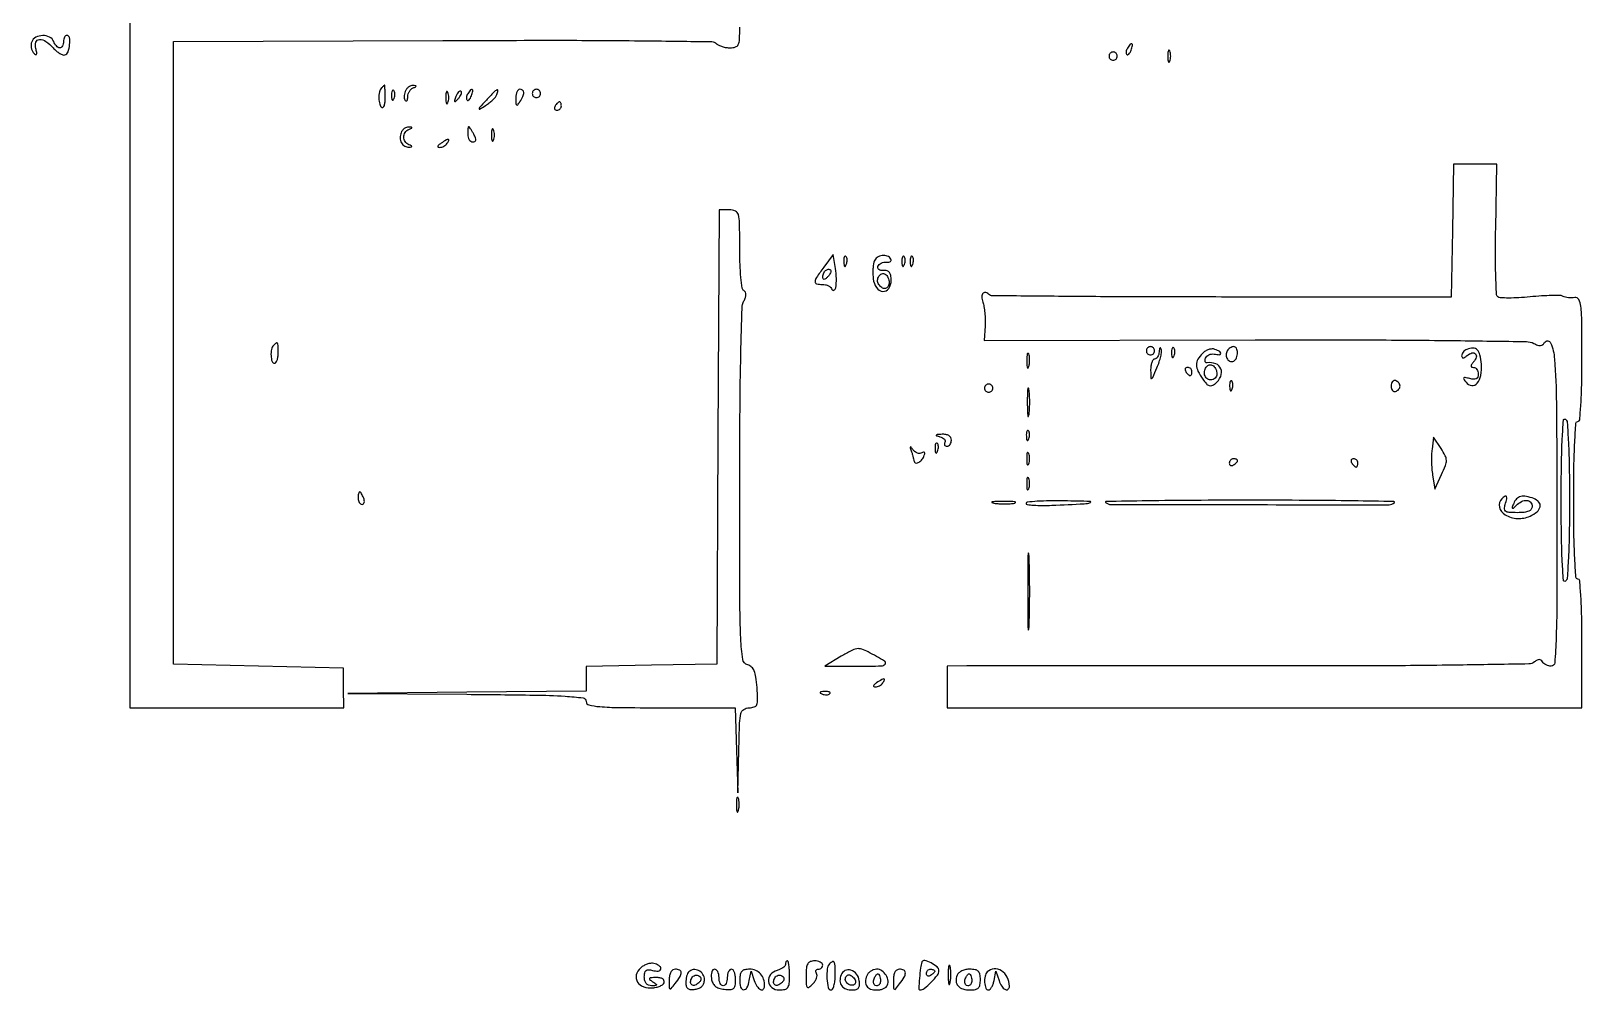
# Model space of a CAD drawing. Extents: x 11 to 385, y 23 to 483.
# Drawn here: x 11.2 to 385, y 23 to 254 of the extents above; entities that cross this region are included whole.
import ezdxf

# ---------------------------------------------------------------- set-up
doc = ezdxf.new("R2010")
doc.units = 0
doc.header["$MEASUREMENT"] = 0

msp = doc.modelspace()

# ---------------------------------------------------------------- linework, layer by layer
msp.add_lwpolyline([(35, 306), (35, 198.5), (35, 91), (60.772974, 91), (86.545949, 91), (86.522974, 95.75), (86.5, 100.5), (66, 101), (45.5, 101.5), (45.5, 176.5), (45.5, 251.5), (110.44264, 251.75736, -0.001041), (138.896216, 251.81086, -0.002792), (159.153205, 251.69363, -0.000609), (175.24743, 251.49101, -0.195327), (176.39264, 251.00736, 0.085808), (176.941282, 250.620462, 0.036854), (177.779713, 250.295912, 0.035075), (178.745527, 250.074318, 0.038873), (179.7, 250, 0.078382), (180.9666, 250.199786, 0.209687), (181.635, 250.793478, 0.097373), (181.936587, 252.042061, 0.010718), (182, 255, 0.010718)], format="xyb")
for points in [[(11.335833, 251.432783, 0.07496), (11.186181, 250.753251, 0.061337), (11.227415, 250.009616, 0.062824), (11.444203, 249.317136, 0.089367), (11.811268, 248.788732, 0.048294), (12.284286, 248.399219, 0.456411), (12.507932, 248.459667, 0.163596), (12.558255, 248.856441, 0.014405), (12.327419, 249.85595, -0.140831), (12.363336, 251.34943, -0.319885), (13.217614, 251.995803, -0.161467), (14.758807, 251.533142, -0.055914), (16.522019, 249.975669, 0.032747), (17.296371, 249.225164, 0.041179), (18.107947, 248.643346, 0.046212), (18.842022, 248.291182, 0.170807), (19.348333, 248.282778, 0.234541), (20.098242, 249.028358, 0.056354), (20.483456, 250.792789, 0.062491), (20.445751, 252.471343, 0.371706), (19.832881, 253, 0.174902), (19.51506, 252.885317, 0.093099), (19.244659, 252.559375, 0.073334), (19.061655, 252.073862, 0.053565), (19, 251.5, -0.057609), (18.933678, 250.926285, -0.076852), (18.737678, 250.440625, -0.095748), (18.447641, 250.115158, -0.164455), (18.106989, 250, -0.13875), (17.723081, 250.108626, -0.061199), (17.307216, 250.440625, -0.053891), (16.924763, 250.926204, -0.048303), (16.638374, 251.5, 0.187873), (15.661133, 252.574943, 0.119116), (13.989885, 252.956464, 0.117925), (12.316041, 252.533619, 0.182533)], [(275.458881, 249.933469, 0.049364), (275.242038, 249.490157, 0.059701), (275.133355, 249.040231, 0.070517), (275.142323, 248.651151, 0.156651), (275.276326, 248.390341, 0.281567), (275.50546, 248.335123, 0.118528), (275.786868, 248.507038, 0.069269), (276.083816, 248.899181, 0.035865), (276.345077, 249.456872, 0.029555), (276.696703, 250.564815, 0.344086), (276.525317, 250.954259, 0.36195), (276.120758, 250.871774, 0.030391)], [(271, 248, 0.099038), (271.076342, 247.618362, 0.097945), (271.29375, 247.29375, 0.097945), (271.618362, 247.076342, 0.099038), (272, 247, 0.099038), (272.381638, 247.076342, 0.097945), (272.70625, 247.29375, 0.097945), (272.923658, 247.618362, 0.099038), (273, 248, 0.099038), (272.923658, 248.381638, 0.097945), (272.70625, 248.70625, 0.097945), (272.381638, 248.923658, 0.099038), (272, 249, 0.099038), (271.618362, 248.923658, 0.097945), (271.29375, 248.70625, 0.097945), (271.076342, 248.381638, 0.099038)], [(285.157895, 248, 0.017491), (285.189089, 247.10856, 0.078554), (285.306058, 246.601562, 0.447206), (285.474999, 246.540618, 0.174857), (285.662281, 246.75, 0.057986), (285.818615, 247.320008, 0.037979), (285.87034, 248, 0.037979), (285.818615, 248.679992, 0.057986), (285.662281, 249.25, 0.174857), (285.474999, 249.459382, 0.447206), (285.306058, 249.398438, 0.078554), (285.189089, 248.89144, 0.017491)], [(95.666667, 240.333333, 0.147571), (95.153914, 239.377483, 0.056509), (95.022271, 237.858431, 0.056832), (95.228996, 236.391425, 0.193275), (95.791135, 235.629086, 0.375963), (96.088635, 235.678824, 0.097052), (96.33843, 236.144434, 0.052655), (96.502306, 236.979845, 0.025451), (96.543314, 238.070069, 0.002734), (96.522231, 239.19354, 0.004556), (96.490683, 240.139333, 0.000835), (96.454171, 240.966257, 0.400863), (96.418846, 241, 0.178697), (96.364575, 240.979964, 0.00447), (96.162619, 240.804167, 0.009063), (95.928344, 240.588818, 0.005986)], [(98.078947, 238.416667, 0.018894), (98.137993, 237.670344, 0.168741), (98.279315, 237.37858, 0.470617), (98.461564, 237.395823, 0.054073), (98.683114, 237.8125, 0.051402), (98.839148, 238.359369, 0.05415), (98.876576, 238.916927, 0.060344), (98.797407, 239.402231, 0.126455), (98.604167, 239.729167, 0.296942), (98.385309, 239.77538, 0.208169), (98.200665, 239.592839, 0.077125), (98.089945, 239.112848, 0.028489)], [(101.345077, 239.456872, 0.045168), (101.164704, 238.820352, 0.050128), (101.110032, 238.183873, 0.056457), (101.179658, 237.639794, 0.137182), (101.376461, 237.290205, 0.208648), (101.610988, 237.198159, 0.243994), (101.816836, 237.314935, 0.106677), (101.957153, 237.683705, 0.037777), (102, 238.25, -0.072204), (102.09334, 238.892993, -0.062877), (102.367188, 239.516393, -0.06555), (102.772005, 240.026936, -0.096788), (103.25, 240.337719, 0.01027), (103.89123, 240.611907, 0.30932), (103.97782, 240.754345, 0.36718), (103.873211, 240.864951, 0.011982), (103.218615, 240.921053, 0.11028), (102.684501, 240.835877, 0.071509), (102.139692, 240.523515, 0.066477), (101.667271, 240.040853, 0.068987)], [(111.157895, 238, 0.017491), (111.189089, 237.10856, 0.078554), (111.306058, 236.601562, 0.447206), (111.474999, 236.540618, 0.174857), (111.662281, 236.75, 0.057986), (111.818615, 237.320008, 0.037979), (111.87034, 238, 0.037979), (111.818615, 238.679992, 0.057986), (111.662281, 239.25, 0.174857), (111.474999, 239.459382, 0.447206), (111.306058, 239.398438, 0.078554), (111.189089, 238.89144, 0.017491)], [(113.564293, 238.293128, 0.008399), (113.21821, 237.336218, 0.286372), (113.270328, 237.111181, 0.400052), (113.463552, 237.106486, 0.011214), (114.124088, 237.733333, 0.043285), (114.558688, 238.246577, 0.063152), (114.837219, 238.768815, 0.082976), (114.927901, 239.220211, 0.20742), (114.806872, 239.526461, 0.278911), (114.538684, 239.59249, 0.120343), (114.210949, 239.395085, 0.070189), (113.866277, 238.940734, 0.036269)], [(116.458881, 238.933469, 0.049364), (116.242038, 238.490157, 0.059701), (116.133355, 238.040231, 0.070517), (116.142323, 237.651151, 0.156651), (116.276326, 237.390341, 0.281567), (116.50546, 237.335123, 0.118528), (116.786868, 237.507038, 0.069269), (117.083816, 237.899181, 0.035865), (117.345077, 238.456872, 0.029555), (117.696703, 239.564815, 0.344086), (117.525317, 239.954259, 0.36195), (117.120758, 239.871774, 0.030391)], [(120.924314, 237.368555, 0.001399), (119.30223, 235.597965, 0.148001), (119.162663, 235.305302, 0.632083), (119.27904, 235.22661, 0.003673), (120.73069, 236.097043, 0.028353), (121.62037, 236.711172, 0.027067), (122.449443, 237.431002, 0.028116), (123.110054, 238.146588, 0.080887), (123.449305, 238.728488, 0.051557), (123.70644, 239.68208, 0.621806), (123.470414, 239.850068, 0.077909), (122.732037, 239.289281, 0.005324)], [(128.015313, 237.75, 0.011293), (128.050422, 236.555791, 0.220444), (128.218347, 236.237851, 0.409657), (128.479509, 236.271114, 0.023197), (129, 237, 0.031558), (129.729028, 238.301377, 0.112355), (129.939692, 239.227035, 0.234725), (129.667076, 239.775753, 0.163584), (129, 240, 0.210568), (128.618823, 239.832025, 0.082215), (128.298248, 239.339063, 0.062416), (128.082804, 238.611405, 0.042523)], [(132, 239, 0.099038), (132.076342, 238.618362, 0.097945), (132.29375, 238.29375, 0.097945), (132.618362, 238.076342, 0.099038), (133, 238, 0.099038), (133.381638, 238.076342, 0.097945), (133.70625, 238.29375, 0.097945), (133.923658, 238.618362, 0.099038), (134, 239, 0.099038), (133.923658, 239.381638, 0.097945), (133.70625, 239.70625, 0.097945), (133.381638, 239.923658, 0.099038), (133, 240, 0.099038), (132.618362, 239.923658, 0.097945), (132.29375, 239.70625, 0.097945), (132.076342, 239.381638, 0.099038)], [(137.5, 236, 0.082592), (137.343488, 235.6179, 0.161196), (137.3746, 235.29375, 0.182303), (137.586039, 235.078288, 0.108972), (137.940983, 235, 0.093332), (138.345238, 235.076123, 0.09642), (138.688914, 235.29375, 0.099167), (138.918938, 235.618444, 0.105053), (139, 236, 0.042167), (138.967655, 236.382849, 0.061769), (138.870461, 236.70625, 0.081139), (138.727648, 236.92554, 0.210953), (138.559017, 237, 0.151918), (138.34829, 236.934461, 0.038439), (138.066025, 236.70625, 0.035638), (137.768994, 236.382774, 0.029505)], [(100.380002, 229.547887, 0.099351), (100.163442, 228.27373, 0.120022), (100.484623, 227.106866, 0.136729), (101.26118, 226.320736, 0.147543), (102.309017, 226.078947, 0.020128), (102.846721, 226.136398, 0.400844), (102.939531, 226.255579, 0.263902), (102.830327, 226.409563, 0.013592), (102.25, 226.662281, -0.08298), (101.772113, 226.954689, -0.064791), (101.367188, 227.41017, -0.064977), (101.093338, 227.952585, -0.084643), (101, 228.5, -0.084643), (101.093338, 229.047415, -0.064977), (101.367188, 229.58983, -0.064791), (101.772113, 230.045311, -0.08298), (102.25, 230.337719, 0.01027), (102.89123, 230.611907, 0.30932), (102.97782, 230.754345, 0.36718), (102.873211, 230.864951, 0.011982), (102.218615, 230.921053, 0.104521), (101.687107, 230.842488, 0.071733), (101.149951, 230.550251, 0.067806), (100.688937, 230.097018, 0.073154)], [(116.428571, 229.166667, 0.06538), (116.52061, 228.465798, 0.082795), (116.790384, 227.871875, 0.099055), (117.190563, 227.474599, 0.147121), (117.660272, 227.333333, 0.114004), (118.15877, 227.448491, 0.25027), (118.381446, 227.756298, 0.12972), (118.314791, 228.299088, 0.027809), (117.910803, 229.166667, 0.009928), (117.51665, 229.86925, 0.015117), (117.144258, 230.461458, 0.009665), (116.815794, 230.930517, 0.239573), (116.679102, 231, 0.356244), (116.580216, 230.919304, 0.016521), (116.502165, 230.461458, 0.021123), (116.446615, 229.869538, 0.012834)], [(122.157895, 229, 0.017491), (122.189089, 228.10856, 0.078554), (122.306058, 227.601562, 0.447206), (122.474999, 227.540618, 0.174857), (122.662281, 227.75, 0.057986), (122.818615, 228.320008, 0.037979), (122.87034, 229, 0.037979), (122.818615, 229.679992, 0.057986), (122.662281, 230.25, 0.174857), (122.474999, 230.459382, 0.447206), (122.306058, 230.398438, 0.078554), (122.189089, 229.89144, 0.017491)], [(110, 227, 0.027275), (109.445888, 226.597454, 0.147021), (109.239151, 226.292684, 0.37991), (109.327599, 226.095709, 0.102799), (109.690983, 226.015313, 0.074131), (110.192374, 226.083483, 0.053889), (110.713662, 226.298248, 0.054031), (111.175433, 226.618541, 0.075854), (111.5, 227, 0.034464), (111.886554, 227.734105, 0.541951), (111.758161, 227.931144, 0.136158), (111.281145, 227.798791, 0.008108)], [(353.774771, 205.98166), (353.5, 189.963319), (298.100725, 189.964268, -0.000875), (276.822517, 190.001855, -0.001438), (258.823003, 190.116922, -0.000118), (242.689668, 190.270287, -0.196382), (242.184058, 190.482609, 0.109601), (241.318184, 191.034032, 0.30332), (240.650027, 190.870338, 0.201502), (240.355431, 190.047633, 0.065262), (240.597144, 188.75, -0.038563), (240.86528, 187.641896, -0.016605), (241.058153, 186.132812, -0.016315), (241.158048, 184.504868, -0.020749), (241.138733, 183), (240.948403, 179.5), (306.224202, 179.62604, -0.001113), (333.860705, 179.617861, -0.002546), (354.700262, 179.459185, -0.000695), (371.609029, 179.22082, -0.116866), (373.377174, 178.772795, 0.041755), (374.27938, 178.394132, 0.102652), (374.990506, 178.316074, 0.133964), (375.555945, 178.529941, 0.097628), (376.015371, 179.02487, -0.611115), (377.447844, 178.910196, -0.079777), (378.381998, 175.001476, -0.016567), (378.829473, 164.415274, -0.001798), (378.96434, 139.97516, -0.001062), (378.95994, 118.092652, -0.008303), (378.767109, 107.908156, -0.008951), (378.440511, 101.802461, -0.393469), (377.578657, 101, -0.063809), (376.97188, 101.077752, -0.051687), (376.356729, 101.308014, -0.0534), (375.825415, 101.647186, -0.085803), (375.469989, 102.048558, 0.093142), (375.102057, 102.45206, 0.161664), (374.676663, 102.595478, 0.127029), (374.173634, 102.468059, 0.04802), (373.569089, 102.057338, -0.17033), (372.194191, 101.547183, -0.000759), (356.376817, 101.288323, -0.002891), (336.081501, 101.104334, -0.001012), (306.908116, 101.067585, 0.000089), (281.498633, 101.082495, 0.000133), (259.318322, 101.085641, 0.000053), (240.278159, 101.081238, 0.003011), (236.75, 101.058805), (232, 101), (232, 96), (232, 91), (308.5, 91), (385, 91), (385, 106.5, 0.00481), (384.937334, 113.01415, 0.011297), (384.733871, 117.875, 0.006216), (384.44773, 121.590564, 0.388296), (384, 122, -0.393821), (383.544206, 122.424902, -0.004385), (383.263158, 127, -0.009325), (383.061625, 132.936696, -0.003821), (383, 141, -0.003821), (383.061625, 149.063304, -0.009325), (383.263158, 155, -0.004385), (383.544206, 159.575098, -0.393821), (384, 160, 0.387409), (384.446511, 160.407058, 0.006522), (384.733403, 164.015715, 0.011603), (384.93717, 168.742152, 0.00497), (385, 175.062858, 0.002431), (384.955986, 184.116311, 0.027049), (384.725733, 187.719887, 0.09426), (384.20527, 189.36814, 0.320335), (383.25, 189.837817, -0.035552), (382.506591, 189.769245, -0.030382), (381.720313, 189.800587, -0.031529), (381.006944, 189.918363, -0.072116), (380.5, 190.115363, 0.124317), (379.795893, 190.308155, 0.008755), (377.7375, 190.313067, 0.011951), (375.254185, 190.216108, 0.008707), (372.5, 189.994366, -0.010204), (369.76007, 189.782028, -0.014555), (367.321136, 189.71414, -0.010432), (365.315854, 189.75855, -0.169868), (364.699613, 190.004348, -0.205933), (364.384382, 190.659341, -0.002948), (364.222579, 195.093695, -0.007583), (364.142304, 200.302572, -0.004859), (364.199613, 206.351826), (364.5, 222.002879), (359.274771, 222.001439), (354.049543, 222)], [(176.758539, 156.25), (176.5, 101.5), (160.75, 101.224607), (145, 100.949214), (145, 97.989942), (145, 95.030671), (116.25, 94.749384), (87.5, 94.468098), (116.25, 94.234049, -0.001469), (132.418025, 94.054926, -0.011557), (139.919325, 93.776282, -0.01683), (144.234546, 93.369894, -0.377328), (145, 92.5, 0.348517), (145.650866, 91.679654, 0.036536), (148.244169, 91.270874, 0.018349), (152.991309, 91.049452, 0.002479), (162.965017, 91), (180.930034, 91), (181.254119, 80.75), (181.578205, 70.5), (181.789103, 80.75, -0.003473), (181.969209, 87.293445, -0.050337), (182.280948, 89.58767, -0.185345), (182.980463, 90.605399, -0.151742), (184.25, 90.999378, 0.075672), (185.491051, 91.187935, 0.228298), (186.100227, 91.756281, 0.100644), (186.306458, 92.953795, 0.009787), (186.159761, 95.906345, 0.016966), (185.902377, 98.392794, 0.064403), (185.493036, 99.896961, 0.11049), (184.854422, 100.802132, 0.120709), (183.909761, 101.313347, -0.302851), (182.722318, 102.64859, -0.023633), (182.264119, 107.643453, -0.01035), (182.038448, 117.235691, -0.000706), (182, 144.472122, -0.001757), (182.063367, 162.501405, -0.003871), (182.266856, 176.276902, -0.001538), (182.548981, 187.29968, -0.116202), (183.002704, 189.005053, 0.037319), (183.384834, 189.86817, 0.085757), (183.505409, 190.566002, 0.122593), (183.371313, 191.104695, 0.133099), (183.002704, 191.498329, -0.223141), (182.602358, 192.111881, -0.009927), (182.292962, 194.695362, -0.015034), (182.07218, 197.877436, -0.009802), (182, 201.559017, 0.00345), (181.95689, 207.807322, 0.06113), (181.684025, 209.802666, 0.222222), (180.953385, 210.67834, 0.109967), (179.508539, 211), (177.017078, 211)], [(202.25, 197.137712, 0.008583), (200.488772, 194.656915, 0.130691), (200.140241, 193.672558, 0.373463), (200.520998, 193.155201, 0.05543), (201.916667, 193, -0.058366), (202.67936, 192.910664, -0.06122), (203.387758, 192.647665, -0.068286), (203.938349, 192.259448, -0.125287), (204.233146, 191.800562, 0.453776), (204.709026, 191.601007, 0.243533), (205.137445, 192.178687, 0.047014), (205.284212, 194.386099, 0.033791), (205.049388, 196.847219), (204.5, 200.194439)], [(207.078947, 198.416667, 0.018894), (207.137993, 197.670344, 0.168741), (207.279315, 197.37858, 0.470617), (207.461564, 197.395823, 0.054073), (207.683114, 197.8125, 0.051402), (207.839148, 198.359369, 0.05415), (207.876576, 198.916927, 0.060344), (207.797407, 199.402231, 0.126455), (207.604167, 199.729167, 0.296942), (207.385309, 199.77538, 0.208169), (207.200665, 199.592839, 0.077125), (207.089945, 199.112848, 0.028489)], [(214.394042, 198.584473, 0.058637), (214.206621, 197.848226, 0.020187), (214.105758, 196.75213, 0.019741), (214.091117, 195.523517, 0.021616), (214.175426, 194.334473, 0.12094), (214.960405, 192.215143, 0.228395), (216.501461, 191.319905, 0.276426), (217.923134, 192.02816, 0.143274), (218.5, 194, 0.041923), (218.40274, 195.157942, 0.121892), (218.084804, 195.889085, 0.160796), (217.526019, 196.270686, 0.090714), (216.70098, 196.352941, -0.062105), (216.042217, 196.380947, -0.114572), (215.549876, 196.586029, -0.16206), (215.301119, 196.92963, -0.162918), (215.308609, 197.352941, -0.117971), (215.586376, 197.78105, -0.075228), (216.07509, 198.12278, -0.068648), (216.69275, 198.329499, -0.067529), (217.346867, 198.362905, 0.050879), (217.934007, 198.373382, 0.122107), (218.338141, 198.526665, 0.210645), (218.499034, 198.789064, 0.173819), (218.430221, 199.112905, 0.168108), (217.565956, 199.817713, 0.120885), (216.318229, 199.956047, 0.11729), (215.119057, 199.499607, 0.152971)], [(221.078947, 198.416667, 0.018894), (221.137993, 197.670344, 0.168741), (221.279315, 197.37858, 0.470617), (221.461564, 197.395823, 0.054073), (221.683114, 197.8125, 0.051402), (221.839148, 198.359369, 0.05415), (221.876576, 198.916927, 0.060344), (221.797407, 199.402231, 0.126455), (221.604167, 199.729167, 0.296942), (221.385309, 199.77538, 0.208169), (221.200665, 199.592839, 0.077125), (221.089945, 199.112848, 0.028489)], [(223.078947, 198.416667, 0.018894), (223.137993, 197.670344, 0.168741), (223.279315, 197.37858, 0.470617), (223.461564, 197.395823, 0.054073), (223.683114, 197.8125, 0.051402), (223.839148, 198.359369, 0.05415), (223.876576, 198.916927, 0.060344), (223.797407, 199.402231, 0.126455), (223.604167, 199.729167, 0.296942), (223.385309, 199.77538, 0.208169), (223.200665, 199.592839, 0.077125), (223.089945, 199.112848, 0.028489)], [(203.183333, 194.783333, -0.034019), (202.693024, 194.355562, -0.131573), (202.322581, 194.204271, -0.290264), (202.093678, 194.31173, -0.142677), (202, 194.633333, -0.054831), (202.048893, 195.07784, -0.038674), (202.195833, 195.558958, -0.039129), (202.411277, 196.002755, -0.063896), (202.666667, 196.333333, -0.075941), (202.96028, 196.549128, -0.089268), (203.289271, 196.652396, -0.100736), (203.601612, 196.629018, -0.128169), (203.85, 196.483333, -0.212536), (203.959631, 196.197768, -0.080535), (203.867292, 195.770833, -0.061283), (203.5985, 195.274266, -0.041736)], [(218, 193.440983, -0.131397), (217.748994, 192.50233, -0.221941), (217.094833, 192.043762, -0.194118), (216.247001, 192.223468, -0.106623), (215.5, 193, -0.144545), (215.228407, 193.994978, -0.137775), (215.532901, 194.999006, -0.173073), (216.249279, 195.554719, -0.22115), (217.069098, 195.457295, -0.093559), (217.425599, 195.131679, -0.052935), (217.726548, 194.62768, -0.050295), (217.930946, 194.034855, -0.057944)], [(69.666667, 178.333333, 0.148395), (69.135529, 177.339366, 0.061115), (69.021403, 175.800748, 0.067216), (69.272877, 174.436392, 0.324272), (69.875, 174, 0.247457), (70.210883, 174.177076, 0.066043), (70.492969, 174.734375, 0.050979), (70.686256, 175.542375, 0.033246), (70.75, 176.5, 0.005829), (70.728948, 178.305845, 0.128295), (70.585253, 178.808371, 0.441138), (70.295972, 178.868872, 0.040184)], [(251.194949, 174.5, 0.012823), (251.235556, 173.431793, 0.080377), (251.356533, 172.900903, 0.597527), (251.51666, 172.883358, 0.087174), (251.692991, 173.269032, 0.037336), (251.832894, 174.036634, 0.029507), (251.872264, 174.880008, 0.030339), (251.814405, 175.671085, 0.06278), (251.655937, 176.269032, 0.31318), (251.47713, 176.386009, 0.333666), (251.315079, 176.257153, 0.052471), (251.212705, 175.580113, 0.014395)], [(280, 177, 0.099038), (280.076342, 176.618362, 0.097945), (280.29375, 176.29375, 0.097945), (280.618362, 176.076342, 0.099038), (281, 176, 0.099038), (281.381638, 176.076342, 0.097945), (281.70625, 176.29375, 0.097945), (281.923658, 176.618362, 0.099038), (282, 177, 0.099038), (281.923658, 177.381638, 0.097945), (281.70625, 177.70625, 0.097945), (281.381638, 177.923658, 0.099038), (281, 178, 0.099038), (280.618362, 177.923658, 0.097945), (280.29375, 177.70625, 0.097945), (280.076342, 177.381638, 0.099038)], [(283.078947, 176.75, -0.054847), (282.974579, 176.080596, -0.072185), (282.729441, 175.514062, -0.089519), (282.387763, 175.133074, -0.166817), (282, 175, 0.243813), (281.619322, 174.802639, 0.069628), (281.305248, 174.192187, 0.053072), (281.097039, 173.303343, 0.034585), (281.039142, 172.25, 0.005204), (281.084271, 170.418897, 0.530883), (281.266807, 170.304545, 0.186301), (281.529948, 170.567384, 0.002048), (282.564278, 172.924591, 0.020628), (283.100441, 174.314564, 0.024959), (283.482694, 175.65911, 0.024793), (283.687409, 176.800256, 0.131047), (283.604084, 177.424591, 0.103072), (283.42869, 177.681677, 0.445375), (283.265772, 177.670036, 0.130841), (283.136349, 177.364992, 0.023997)], [(286.078947, 176.416667, 0.018894), (286.137993, 175.670344, 0.168741), (286.279315, 175.37858, 0.470617), (286.461564, 175.395823, 0.054073), (286.683114, 175.8125, 0.051402), (286.839148, 176.359369, 0.05415), (286.876576, 176.916927, 0.060344), (286.797407, 177.402231, 0.126455), (286.604167, 177.729167, 0.296942), (286.385309, 177.77538, 0.208169), (286.200665, 177.592839, 0.077125), (286.089945, 177.112848, 0.028489)], [(293.528939, 176.386082, 0.065605), (292.439123, 174.965448, 0.134096), (292.085137, 173.617188, 0.112349), (292.442727, 172.1144, 0.03843), (293.590095, 170.174834, 0.028123), (294.463535, 169.066097, 0.124603), (295.143698, 168.60138, 0.184918), (295.809712, 168.610866, 0.078354), (296.590095, 169.074772, 0.117971), (297.914387, 170.841544, 0.196621), (297.951161, 172.673424, 0.214073), (296.715533, 173.897743, 0.134447), (294.65625, 174.087171, -0.177463), (294.373946, 174.137291, -0.17861), (294.191803, 174.357833, -0.11369), (294.149587, 174.73857, -0.055065), (294.259994, 175.21875, -0.114754), (294.555704, 175.685707, -0.084473), (295.059624, 176.037318, -0.07817), (295.69106, 176.222072, -0.076461), (296.353744, 176.206163, 0.033249), (297.601101, 176.068202, 0.382856), (297.95165, 176.356111, 0.319311), (297.72455, 176.807384, 0.030008), (296.528939, 177.350522, 0.107774), (295.853237, 177.453812, 0.062084), (295.040876, 177.300073, 0.057683), (294.223139, 176.928714, 0.061045)], [(299.5, 177, 0.144545), (299.228407, 176.005022, 0.137775), (299.532901, 175.000994, 0.173073), (300.249279, 174.445281, 0.22115), (301.069098, 174.542705, 0.159216), (301.740337, 175.337303, 0.09745), (301.975841, 176.552855, 0.119333), (301.719488, 177.598328, 0.280205), (301.059017, 178, 0.089642), (300.653442, 177.926698, 0.053229), (300.2129, 177.70625, 0.051032), (299.806203, 177.382515, 0.06081)], [(357.25, 177.333333, 0.065924), (356.772073, 177.064642, 0.061293), (356.367188, 176.674969, 0.065453), (356.092777, 176.228788, 0.105557), (356, 175.794222, 0.131986), (356.096872, 175.433635, 0.282543), (356.340836, 175.301887, 0.130092), (356.750679, 175.435119, 0.029931), (357.342009, 175.868879, -0.093655), (358.478087, 176.498341, -0.283389), (359.302589, 176.302589, -0.283389), (359.498341, 175.478087, -0.093655), (358.868879, 174.342009, 0.023048), (358.374737, 173.687439, 0.152929), (358.256398, 173.300836, 0.318136), (358.416856, 173.077254, 0.083263), (358.877555, 173, -0.142599), (359.305589, 172.875392, -0.099658), (359.670282, 172.525115, -0.084353), (359.915978, 172.001308, -0.067674), (360, 171.383369, -0.088802), (359.874783, 170.68389, -0.185479), (359.515068, 170.274638, -0.140813), (358.889809, 170.145838, -0.044816), (357.942849, 170.304694, 0.012875), (356.828288, 170.565697, 0.256881), (356.505455, 170.466326, 0.36066), (356.483465, 170.181397, 0.019369), (357.075528, 169.408994, 0.192193), (358.444449, 168.664137, 0.253627), (359.741481, 169.179508, 0.132393), (360.616176, 171.073997, 0.061547), (360.74262, 173.800011, 0.034286), (360.413273, 176.05333, 0.142433), (359.765357, 177.248858, 0.210694), (358.744338, 177.651794, 0.085475)], [(289.5, 172, 0.029505), (289.768994, 171.617226, 0.035638), (290.066025, 171.29375, 0.038439), (290.34829, 171.065539, 0.151918), (290.559017, 171, 0.210953), (290.727648, 171.07446, 0.081139), (290.870461, 171.29375, 0.061769), (290.967655, 171.617151, 0.042167), (291, 172, 0.105053), (290.918938, 172.381556, 0.099167), (290.688914, 172.70625, 0.09642), (290.345238, 172.923877, 0.093332), (289.940983, 173, 0.108972), (289.586039, 172.921712, 0.182303), (289.3746, 172.70625, 0.161196), (289.343488, 172.3821, 0.082592)], [(297, 171.440983, -0.103216), (296.885271, 170.891133, -0.098834), (296.559375, 170.423289, -0.096907), (296.072549, 170.109789, -0.095012), (295.5, 170, -0.179946), (294.59764, 170.335619, -0.15216), (294.05672, 171.20489, -0.132661), (294.066992, 172.327196, -0.128822), (294.63948, 173.306147, -0.194761), (295.37668, 173.618432, -0.172865), (296.169706, 173.350022, -0.128462), (296.782775, 172.537796, -0.098073)], [(241, 168, 0.099038), (241.076342, 167.618362, 0.097945), (241.29375, 167.29375, 0.097945), (241.618362, 167.076342, 0.099038), (242, 167, 0.099038), (242.381638, 167.076342, 0.097945), (242.70625, 167.29375, 0.097945), (242.923658, 167.618362, 0.099038), (243, 168, 0.099038), (242.923658, 168.381638, 0.097945), (242.70625, 168.70625, 0.097945), (242.381638, 168.923658, 0.099038), (242, 169, 0.099038), (241.618362, 168.923658, 0.097945), (241.29375, 168.70625, 0.097945), (241.076342, 168.381638, 0.099038)], [(300.078947, 168.416667, 0.018894), (300.137993, 167.670344, 0.168741), (300.279315, 167.37858, 0.470617), (300.461564, 167.395823, 0.054073), (300.683114, 167.8125, 0.051402), (300.839148, 168.359369, 0.05415), (300.876576, 168.916927, 0.060344), (300.797407, 169.402231, 0.126455), (300.604167, 169.729167, 0.296942), (300.385309, 169.77538, 0.208169), (300.200665, 169.592839, 0.077125), (300.089945, 169.112848, 0.028489)], [(339, 168.5, 0.064908), (339.079656, 167.888977, 0.107546), (339.315781, 167.428177, 0.143818), (339.666526, 167.189601, 0.159683), (340.075, 167.191667, 0.073624), (340.485911, 167.399741, 0.066918), (340.834219, 167.723802, 0.070382), (341.069583, 168.110048, 0.102038), (341.15, 168.5, 0.102038), (341.069583, 168.889952, 0.070382), (340.834219, 169.276198, 0.066918), (340.485911, 169.600259, 0.073624), (340.075, 169.808333, 0.159683), (339.666526, 169.810399, 0.143818), (339.315781, 169.571823, 0.107546), (339.079656, 169.111023, 0.064908)], [(251.309869, 164.5, 0.005499), (251.337136, 162.352754, 0.031761), (251.435944, 161.222448, 0.756877), (251.574262, 161.205163, 0.069146), (251.724731, 161.767909, 0.018638), (251.849672, 163.218327, 0.01259), (251.888655, 164.878422, 0.012695), (251.845055, 166.487453, 0.024559), (251.714526, 167.767909, 0.212532), (251.565802, 168.000181, 0.556092), (251.424528, 167.934948, 0.025342), (251.331591, 166.655786, 0.005888)], [(251.078947, 156.416667, 0.018894), (251.137993, 155.670344, 0.168741), (251.279315, 155.37858, 0.470617), (251.461564, 155.395823, 0.054073), (251.683114, 155.8125, 0.051402), (251.839148, 156.359369, 0.05415), (251.876576, 156.916927, 0.060344), (251.797407, 157.402231, 0.126455), (251.604167, 157.729167, 0.296942), (251.385309, 157.77538, 0.208169), (251.200665, 157.592839, 0.077125), (251.089945, 157.112848, 0.028489)], [(382, 141, -0.00414), (381.93513, 133.166109, -0.008669), (381.728577, 127.075285, -0.004077), (381.440531, 122.230961, -0.241983), (381, 121.5, -0.562564), (380.533683, 121.737637, -0.005845), (380.254747, 126.164408, -0.009482), (380.058217, 132.25186, -0.003327), (380, 141, -0.003327), (380.058217, 149.74814, -0.009482), (380.254747, 155.835592, -0.005845), (380.533683, 160.262363, -0.562564), (381, 160.5, -0.241983), (381.440531, 159.769039, -0.004077), (381.728577, 154.924715, -0.008669), (381.93513, 148.833891, -0.00414)], [(223.405668, 152.668213, -0.006157), (223.633257, 151.936173, -0.007715), (223.825415, 151.251663, -0.006359), (223.970019, 150.6746, -0.058269), (224, 150.418213, 0.335166), (224.316521, 149.999071, 0.182357), (224.994569, 150.055854, 0.094878), (225.833033, 150.671683, 0.095718), (226.381557, 151.551938, 0.032323), (226.577314, 152.180792, 0.192836), (226.529029, 152.514171, 0.340629), (226.300184, 152.608069, 0.071706), (225.876742, 152.423822, -0.126626), (225.381704, 152.269786, -0.093554), (224.811003, 152.348356, -0.08345), (224.252026, 152.646431, -0.07389), (223.793864, 153.121885, 0.00835), (223.287686, 153.807348, 0.477224), (223.149735, 153.811144, 0.255179), (223.109005, 153.618238, 0.005533)], [(229.078947, 153.416667, 0.018894), (229.137993, 152.670344, 0.168741), (229.279315, 152.37858, 0.470617), (229.461564, 152.395823, 0.054073), (229.683114, 152.8125, 0.051402), (229.839148, 153.359369, 0.05415), (229.876576, 153.916927, 0.060344), (229.797407, 154.402231, 0.126455), (229.604167, 154.729167, 0.296942), (229.385309, 154.77538, 0.208169), (229.200665, 154.592839, 0.077125), (229.089945, 154.112848, 0.028489)], [(230.262243, 156.308317, -0.056469), (230.894831, 156.064426, -0.095139), (231.339019, 155.712149, -0.13522), (231.528012, 155.312541, -0.183658), (231.453226, 154.924318, 0.091518), (231.315971, 154.571537, 0.170132), (231.36086, 154.271518, 0.175397), (231.581129, 154.071208, 0.097991), (231.940983, 154, 0.140337), (232.344827, 154.115626, 0.099915), (232.688914, 154.440625, 0.085131), (232.920655, 154.926682, 0.06887), (233, 155.5, 0.130876), (232.838332, 156.107057, 0.125349), (232.394334, 156.564997, 0.097187), (231.681016, 156.831613, 0.053911), (230.75, 156.883999, 0.005439), (229.591971, 156.811658, 0.201311), (229.361137, 156.694234, 0.53838), (229.402668, 156.552401, 0.010757)], [(348.863473, 153.332854, 0.025782), (348.750907, 152.004051, 0.013222), (348.740012, 150.331663, 0.013104), (348.819739, 148.604759, 0.019233), (348.987814, 147.094084), (349.5, 143.688168), (351.164857, 147.199465, 0.017268), (352.102516, 149.367396, 0.098722), (352.322045, 150.595557, 0.114111), (352.035909, 151.729555, 0.026549), (351.040517, 153.438235), (349.25132, 156.165709)], [(251.157895, 151, 0.017491), (251.189089, 150.10856, 0.078554), (251.306058, 149.601562, 0.447206), (251.474999, 149.540618, 0.174857), (251.662281, 149.75, 0.057986), (251.818615, 150.320008, 0.037979), (251.87034, 151, 0.037979), (251.818615, 151.679992, 0.057986), (251.662281, 152.25, 0.174857), (251.474999, 152.459382, 0.447206), (251.306058, 152.398438, 0.078554), (251.189089, 151.89144, 0.017491)], [(300, 149.940983, 0.108972), (300.078288, 149.586039, 0.182303), (300.29375, 149.3746, 0.161196), (300.6179, 149.343488, 0.082592), (301, 149.5, 0.029505), (301.382774, 149.768994, 0.035638), (301.70625, 150.066025, 0.038439), (301.934461, 150.34829, 0.151918), (302, 150.559017, 0.210953), (301.92554, 150.727648, 0.081139), (301.70625, 150.870461, 0.061769), (301.382849, 150.967655, 0.042167), (301, 151, 0.105053), (300.618444, 150.918938, 0.099167), (300.29375, 150.688914, 0.09642), (300.076123, 150.345238, 0.093332)], [(329.5, 150, 0.029505), (329.768994, 149.617226, 0.035638), (330.066025, 149.29375, 0.038439), (330.34829, 149.065539, 0.151918), (330.559017, 149, 0.210953), (330.727648, 149.07446, 0.081139), (330.870461, 149.29375, 0.061769), (330.967655, 149.617151, 0.042167), (331, 150, 0.105053), (330.918938, 150.381556, 0.099167), (330.688914, 150.70625, 0.09642), (330.345238, 150.923877, 0.093332), (329.940983, 151, 0.108972), (329.586039, 150.921712, 0.182303), (329.3746, 150.70625, 0.161196), (329.343488, 150.3821, 0.082592)], [(251.157895, 145, 0.017491), (251.189089, 144.10856, 0.078554), (251.306058, 143.601562, 0.447206), (251.474999, 143.540618, 0.174857), (251.662281, 143.75, 0.057986), (251.818615, 144.320008, 0.037979), (251.87034, 145, 0.037979), (251.818615, 145.679992, 0.057986), (251.662281, 146.25, 0.174857), (251.474999, 146.459382, 0.447206), (251.306058, 146.398438, 0.078554), (251.189089, 145.89144, 0.017491)], [(90, 141.5, 0.062722), (90.07223, 140.926468, 0.08088), (90.284531, 140.440625, 0.098158), (90.599211, 140.115494, 0.152681), (90.968615, 140, 0.184534), (91.289193, 140.122486, 0.147206), (91.483616, 140.440625, 0.100118), (91.511135, 140.925634, 0.055937), (91.361626, 141.5, 0.02136), (91.112506, 142.074558, 0.030395), (90.839659, 142.559375, 0.030693), (90.579329, 142.912889, 0.222225), (90.393011, 143, 0.289661), (90.241071, 142.903916, 0.046727), (90.115447, 142.559375, 0.039339), (90.028469, 142.074824, 0.024748)], [(243.26375, 140.282419, 0.022548), (244.485188, 140.153707, 0.015659), (245.872547, 140.114038, 0.015827), (247.209518, 140.160023, 0.031163), (248.26375, 140.296069, 0.248898), (248.455688, 140.450815, 0.49082), (248.374351, 140.596853, 0.030832), (247.29708, 140.692368, 0.00738), (245.5, 140.713986, 0.006817), (243.711719, 140.684722, 0.040183), (242.780601, 140.581582, 0.720633), (242.761725, 140.438612, 0.075924)], [(250.998178, 140.25, 0.377786), (251.248992, 139.964027, 0.01327), (252.833364, 139.802112, 0.018716), (254.851236, 139.725648, 0.01124), (257.248178, 139.778466, 0.001377), (265.041563, 140.147111, 0.072595), (266.508159, 140.436714, 0.831357), (266.466534, 140.700957, 0.002529), (260.25, 140.839963, 0.007602), (256.703126, 140.847397, 0.012644), (253.716652, 140.732677, 0.006263), (251.269512, 140.545823, 0.387757)], [(270.187792, 140.478874, 0.198598), (271.437324, 139.960417, 0.000168), (304.981668, 139.931175, 0.000168), (338.526751, 139.924511, 0.198877), (339.774978, 140.441644, 0.661863), (339.682757, 140.669919, 0.000365), (329.79015, 140.835983, 0.002532), (318.51068, 140.95996, 0.001482), (305, 141, 0.001383), (291.486799, 140.962625, 0.002359), (280.198914, 140.846919, 0.000317), (270.274073, 140.692053, 0.662323)], [(365.666667, 141.333333, 0.262947), (365.117503, 139.35786, 0.198083), (366.479328, 137.506517, 0.124263), (369.432942, 136.598611, 0.120196), (372.503963, 137.183759, 0.066128), (374.17177, 138.228438, 0.167867), (374.904637, 139.433189, 0.235934), (374.620298, 140.549005, 0.123492), (373.418213, 141.393011, 0.042772), (371.606239, 141.915848, 0.106888), (370.236294, 141.891812, 0.142275), (369.238863, 141.329739, 0.103167), (368.547743, 140.25, 0.008433), (368.20717, 139.307933, 0.309425), (368.265306, 139.097977, 0.377046), (368.461353, 139.10202, 0.009992), (369.140754, 139.75, -0.077572), (370.431139, 140.684685, -0.134995), (371.7168, 140.950228, -0.201104), (372.629387, 140.496265, -0.179976), (373, 139.5, -0.165952), (372.770723, 138.828232, -0.129453), (372.155435, 138.355119, -0.074979), (371.074832, 138.081089, -0.024674), (369.432612, 138, -0.015243), (367.422424, 138.061298, -0.135206), (366.591514, 138.345674, -0.261274), (366.305285, 138.921736, -0.064427), (366.5, 140, 0.019751), (366.863701, 141.325307, 0.199312), (366.77153, 141.878392, 0.428204), (366.4088, 141.953068, 0.044848)], [(251.407091, 119, 0.001698), (251.42718, 113.083444, 0.008506), (251.506054, 109.770313, 0.883896), (251.621592, 109.760783, 0.041169), (251.743988, 110.75, 0.006428), (251.849018, 114.50572, 0.003776), (251.882958, 119, 0.003776), (251.849018, 123.49428, 0.006428), (251.743988, 127.25, 0.041169), (251.621592, 128.239217, 0.883896), (251.506054, 128.229687, 0.008506), (251.42718, 124.916556, 0.001698)], [(206.473397, 103.415281), (202.5, 101.010247), (210.5, 101.020436, 0.00405), (216.135918, 101.07327, 0.23627), (217.023191, 101.536892, 0.442973), (216.872028, 102.25056, 0.007533), (212.973397, 104.446748, 0.046685), (211.425221, 105.109802, 0.117719), (210.210618, 105.203493, 0.081817), (208.824784, 104.743251, 0.015097)], [(215, 97, 0.027275), (214.445888, 96.597454, 0.147021), (214.239151, 96.292684, 0.37991), (214.327599, 96.095709, 0.102799), (214.690983, 96.015313, 0.074131), (215.192374, 96.083483, 0.053889), (215.713662, 96.298248, 0.054031), (216.175433, 96.618541, 0.075854), (216.5, 97, 0.034464), (216.886554, 97.734105, 0.541951), (216.758161, 97.931144, 0.136158), (216.281145, 97.798791, 0.008108)], [(201.8125, 94.316886, 0.051402), (202.359369, 94.160852, 0.05415), (202.916927, 94.123424, 0.060344), (203.402231, 94.202593, 0.126455), (203.729167, 94.395833, 0.296942), (203.77538, 94.614691, 0.208169), (203.592839, 94.799335, 0.077125), (203.112848, 94.910055, 0.028489), (202.416667, 94.921053, 0.018894), (201.670344, 94.862007, 0.168741), (201.37858, 94.720685, 0.470617), (201.395823, 94.538436, 0.054073)], [(181.194949, 67.5, 0.012823), (181.235556, 66.431793, 0.080377), (181.356533, 65.900903, 0.597527), (181.51666, 65.883358, 0.087174), (181.692991, 66.269032, 0.037336), (181.832894, 67.036634, 0.029507), (181.872264, 67.880008, 0.030339), (181.814405, 68.671085, 0.06278), (181.655937, 69.269032, 0.31318), (181.47713, 69.386009, 0.333666), (181.315079, 69.257153, 0.052471), (181.212705, 68.580113, 0.014395)], [(193, 29.116631, -0.181596), (192.858742, 28.740524, -0.059916), (192.4125, 28.339118, -0.050447), (191.765484, 27.975456, -0.038887), (191, 27.710251, 0.156827), (189.407626, 26.696547, 0.202329), (188.911023, 25.053484, 0.208122), (189.743626, 23.586209, 0.162475), (191.5, 23, 0.050766), (192.86222, 23.138668, 0.189121), (193.571429, 23.6, 0.13443), (193.915691, 24.534425, 0.021436), (194, 26.5, 0.013419), (193.963981, 27.841824, 0.022059), (193.853125, 28.971875, 0.017877), (193.697071, 29.84106, 0.353005), (193.5, 30, 0.171997), (193.309224, 29.932374, 0.09388), (193.146875, 29.74051, 0.074306), (193.037045, 29.454563, 0.054648)], [(198, 26.428571, 0.007718), (198.033185, 24.278964, 0.159037), (198.25, 23.678112, 0.412297), (198.658021, 23.626039, 0.032564), (199.563758, 24.420901, 0.049186), (200.115835, 25.093771, 0.059573), (200.485222, 25.821308, 0.070398), (200.628282, 26.491725, 0.157085), (200.504741, 26.992329, -0.081784), (200.346289, 27.3774, -0.160283), (200.375992, 27.703997, -0.182888), (200.586542, 27.920985, -0.110112), (200.940983, 28, 0.093332), (201.345238, 28.076123, 0.09642), (201.688914, 28.29375, 0.099167), (201.918938, 28.618444, 0.105053), (202, 29, 0.191087), (201.848523, 29.381882, 0.088204), (201.4125, 29.70625, 0.068025), (200.765418, 29.926307, 0.048028), (200, 30, 0.088742), (198.994397, 29.820105, 0.178425), (198.39, 29.303571, 0.106387), (198.080993, 28.299341, 0.021637)], [(225.908388, 29.75, 0.056991), (225.561291, 28.315464, 0.013308), (225.321353, 25.847656, 0.005842), (225.170374, 23.275274, 0.42803), (225.43302, 23, 0.173278), (226.472596, 23.371424, 0.026095), (228.135002, 24.884711, 0.026205), (229.630802, 26.563764, 0.170459), (230, 27.615252, 0.221397), (229.559176, 28.562007, 0.05465), (228.097698, 29.540711, 0.061098), (226.58061, 30.109742, 0.381074)], [(158.488459, 28.615219, 0.129278), (157.211818, 27.043896, 0.199586), (157.15803, 25.318755, 0.188052), (158.358127, 23.990061, 0.116636), (160.430362, 23.5, 0.040317), (161.572007, 23.592205, 0.049778), (162.602981, 23.867188, 0.057926), (163.384807, 24.270099, 0.165865), (163.75, 24.75, 0.1696), (163.742781, 25.256476, 0.1635), (163.422219, 25.657469, 0.101828), (162.770788, 25.909625, 0.043258), (161.833333, 25.984687, 0.011254), (160.604349, 25.948951, 0.207108), (160.262534, 25.779591, 0.421534), (160.287948, 25.514353, 0.025924), (161, 25, -0.011213), (161.830411, 24.436556, -0.309569), (161.916542, 24.201904, -0.327416), (161.728916, 24.047261, -0.011938), (160.75, 24.015313, -0.096392), (160.010408, 24.152526, -0.125842), (159.454888, 24.554169, -0.110776), (159.114284, 25.218469, -0.063365), (159, 26.116631, -0.047795), (159.097375, 27.132969, -0.178606), (159.42445, 27.673064, -0.183395), (160.017416, 27.863029, -0.050807), (161, 27.710251, 0.068634), (162.344369, 27.549888, 0.308814), (162.95649, 27.984466, 0.329583), (162.755285, 28.677991, 0.071441), (161.597199, 29.324328, 0.096908), (160.93587, 29.440026, 0.051106), (160.105351, 29.338078, 0.048159), (159.245026, 29.05249, 0.053707)], [(165, 25.30887, 0.006077), (165.021234, 23.561777, 0.275202), (165.206066, 23.267891, 0.354449), (165.507968, 23.331921, 0.008245), (166.468197, 24.55887, 0.023362), (167.602457, 26.213812, 0.137071), (167.892534, 27.216218, 0.301552), (167.520345, 27.788637, 0.102486), (166.5, 28, 0.144851), (165.867622, 27.812873, 0.122329), (165.389347, 27.301478, 0.086296), (165.094562, 26.458309, 0.041065)], [(169.701236, 27.367903, 0.09643), (169.43141, 26.967628, 0.034471), (169.205988, 26.313683, 0.032663), (169.05172, 25.543706, 0.03312), (169, 24.763782, 0.071261), (169.125661, 23.88657, 0.169862), (169.503621, 23.35835, 0.143478), (170.179999, 23.128035, 0.046099), (171.25, 23.180449, 0.063115), (172.219584, 23.445807, 0.10146), (172.926592, 23.924769, 0.109883), (173.352022, 24.612091, 0.084037), (173.5, 25.486305, 0.145573), (173.121237, 26.759678, 0.133961), (172.098071, 27.668407, 0.142866), (170.808153, 27.897919, 0.171058)], [(172.103799, 24.703799, -0.113251), (171.214666, 24.146534, -0.251496), (170.448742, 24.268926, -0.258096), (170.141241, 24.967994, -0.116221), (170.468963, 25.949781, -0.09291), (170.801911, 26.315254, -0.096292), (171.240657, 26.529717, -0.099247), (171.716563, 26.560607, -0.105525), (172.156231, 26.403444, -0.094625), (172.531428, 26.059296, -0.169261), (172.655459, 25.664644, -0.136091), (172.515485, 25.214314, -0.053431)], [(175.180449, 25.75, 0.072404), (175.489335, 24.698169, 0.11152), (176.062647, 23.947622, 0.098515), (176.960485, 23.457168, 0.047288), (178.25, 23.183578, 0.031046), (179.758446, 23.104332, 0.170664), (180.512941, 23.377743, 0.185524), (180.894952, 24.047748, 0.037847), (181, 25.433578, 0.037116), (180.92694, 26.416428, 0.055846), (180.70625, 27.246113, 0.07327), (180.383101, 27.813358, 0.230636), (180, 28, 0.191087), (179.618118, 27.848523, 0.088204), (179.29375, 27.4125, 0.068025), (179.073693, 26.765418, 0.048028), (179, 26, -0.048028), (178.926307, 25.234582, -0.068025), (178.70625, 24.5875, -0.088204), (178.381882, 24.151477, -0.191087), (178, 24, -0.191087), (177.618118, 24.151477, -0.088204), (177.29375, 24.5875, -0.068025), (177.073693, 25.234582, -0.048028), (177, 26, 0.051508), (176.920958, 26.765249, 0.071429), (176.685819, 27.4125, 0.091463), (176.338678, 27.847534, 0.180647), (175.930449, 28, 0.216622), (175.547443, 27.825895, 0.099259), (175.268947, 27.339063, 0.070854), (175.136354, 26.611565, 0.045002)], [(182, 25.5, 0.059663), (182.216904, 23.688722, 0.316011), (182.927004, 23.06558, 0.321294), (183.741855, 23.525283, 0.060365), (184.3035, 25.25), (184.746101, 27.5), (185.489682, 25.25, 0.063335), (186.144252, 23.879863, 0.12841), (187.017782, 23.077125, 0.323531), (187.680228, 23.169152, 0.20452), (188, 23.918213, 0.076373), (187.745877, 25.572205, 0.10509), (187.008235, 26.877686, 0.113064), (185.851464, 27.706839, 0.099509), (184.393011, 28, 0.050326), (183.197014, 27.879314, 0.152702), (182.489301, 27.488823, 0.146716), (182.11362, 26.753224, 0.045238)], [(192.103799, 24.703799, -0.113251), (191.214666, 24.146534, -0.251496), (190.448742, 24.268926, -0.258096), (190.141241, 24.967994, -0.116221), (190.468963, 25.949781, -0.09291), (190.801911, 26.315254, -0.096292), (191.240657, 26.529717, -0.099247), (191.716563, 26.560607, -0.105525), (192.156231, 26.403444, -0.094625), (192.531428, 26.059296, -0.169261), (192.655459, 25.664644, -0.136091), (192.515485, 25.214314, -0.053431)], [(203.666667, 29.333333, 0.172027), (203.082481, 28.107362, 0.039155), (203.022468, 25.77163, 0.03797), (203.307761, 23.563463, 0.35554), (204, 23, 0.277684), (204.385692, 23.232098, 0.052312), (204.70625, 24.028125, 0.042582), (204.927458, 25.158889, 0.027026), (205, 26.5, 0.00754), (204.964349, 28.864161, 0.102781), (204.764938, 29.697037, 0.421361), (204.363682, 29.835997, 0.080477)], [(206.408363, 26.621794, 0.098255), (206.161332, 25.187233, 0.155954), (206.567385, 24.019951, 0.147675), (207.598547, 23.262759, 0.085244), (209.128568, 23, 0.062686), (210.075335, 23.119167, 0.170036), (210.630625, 23.488772, 0.151488), (210.871757, 24.157676, 0.046787), (210.819551, 25.239784, 0.132294), (210.143473, 26.817814, 0.15097), (208.794881, 27.746957, 0.187147), (207.368979, 27.652132, 0.194387)], [(209.749864, 24.416531, -0.222509), (208.958406, 24.129854, -0.14837), (208.049532, 24.498109, -0.146836), (207.492512, 25.312904, -0.218805), (207.596556, 26.156231, -0.094625), (207.940704, 26.531428, -0.169261), (208.335356, 26.655459, -0.136091), (208.785686, 26.515485, -0.053431), (209.296201, 26.103799, -0.055675), (209.659942, 25.648583, -0.075207), (209.871032, 25.166597, -0.09457), (209.903147, 24.733892, -0.169316)], [(212.603744, 26.409758, 0.082324), (212.313739, 24.994603, 0.164056), (212.634107, 23.910608, 0.16168), (213.550423, 23.231737, 0.079428), (215, 23, 0.044123), (215.761615, 23.067341, 0.045016), (216.494303, 23.267241, 0.049116), (217.094748, 23.560609, 0.116674), (217.444227, 23.909758, 0.162609), (217.736438, 25.151162, 0.112323), (217.285663, 26.534899, 0.109751), (216.268277, 27.611211, 0.149834), (215, 28, 0.081077), (214.271622, 27.881109, 0.065669), (213.559366, 27.532866, 0.066516), (212.97049, 27.017696, 0.088433)], [(215.604167, 24.270833, -0.198339), (214.941134, 23.995338, -0.274516), (214.399603, 24.315272, -0.160291), (214.239822, 25.176395, -0.105175), (214.582949, 26.134215, -0.024362), (215.012891, 26.759582, -0.233206), (215.294341, 26.899578, -0.286646), (215.536207, 26.749629, -0.033951), (215.787251, 26.138246, -0.052621), (215.903448, 25.610215, -0.052345), (215.907167, 25.068604, -0.057227), (215.805016, 24.594136, -0.115259)], [(219.031803, 25.25, 0.006145), (219.074305, 23.468698, 0.266048), (219.265865, 23.160556, 0.359985), (219.575217, 23.22215, 0.008904), (220.531803, 24.44113, 0.027442), (221.639768, 26.086318, 0.137546), (221.927277, 27.148088, 0.28686), (221.532855, 27.766632, 0.111566), (220.5, 28, 0.145204), (219.863085, 27.81105, 0.126574), (219.391603, 27.296967, 0.086943), (219.110388, 26.439601, 0.038784)], [(229, 27.559017, -0.151918), (228.934461, 27.34829, -0.038439), (228.70625, 27.066025, -0.035638), (228.382774, 26.768994, -0.029505), (228, 26.5, -0.082592), (227.6179, 26.343488, -0.161196), (227.29375, 26.3746, -0.182303), (227.078288, 26.586039, -0.108972), (227, 26.940983, -0.093332), (227.076123, 27.345238, -0.09642), (227.29375, 27.688914, -0.099167), (227.618444, 27.918938, -0.105053), (228, 28, -0.042167), (228.382849, 27.967655, -0.061769), (228.70625, 27.870461, -0.081139), (228.92554, 27.727648, -0.210953)], [(232.252183, 26.5, 0.008901), (232.284834, 25.071102, 0.053901), (232.394187, 24.339362, 0.67161), (232.54341, 24.319562, 0.082665), (232.707261, 24.761659, 0.028254), (232.840609, 25.754739, 0.020511), (232.880728, 26.869594, 0.020826), (232.830983, 27.934218, 0.041951), (232.68708, 28.761659, 0.285845), (232.523779, 28.916221, 0.417468), (232.37161, 28.814362, 0.038992), (232.273069, 27.938425, 0.009782)], [(234.380002, 26.547887, 0.105983), (234.154205, 25.105001, 0.170286), (234.626517, 23.966615, 0.142999), (235.792794, 23.241729, 0.068114), (237.559017, 23, 0.048088), (238.787459, 23.11842, 0.152449), (239.505902, 23.506044, 0.149127), (239.885437, 24.239747, 0.045359), (240, 25.5, 0.045625), (239.88362, 26.772741, 0.153505), (239.496862, 27.5031, 0.151722), (238.758506, 27.885633, 0.044245), (237.468615, 28, 0.053289), (236.459054, 27.892097, 0.056693), (235.517139, 27.573442, 0.063505), (234.778654, 27.103917, 0.128506)], [(237.604167, 24.270833, -0.198339), (236.941134, 23.995338, -0.274516), (236.399603, 24.315272, -0.160291), (236.239822, 25.176395, -0.105175), (236.582949, 26.134215, -0.024362), (237.012891, 26.759582, -0.233206), (237.294341, 26.899578, -0.286646), (237.536207, 26.749629, -0.033951), (237.787251, 26.138246, -0.052621), (237.903448, 25.610215, -0.052345), (237.907167, 25.068604, -0.057227), (237.805016, 24.594136, -0.115259)], [(241.666667, 27.333333, 0.148331), (241.127182, 26.324052, 0.064381), (241.02306, 24.790371, 0.071629), (241.301919, 23.441151, 0.315914), (241.930449, 23, 0.196603), (242.318953, 23.158904, 0.06167), (242.717593, 23.660937, 0.050906), (243.065725, 24.388685, 0.037577), (243.3035, 25.25), (243.746101, 27.5), (244.489682, 25.25, 0.063335), (245.144252, 23.879863, 0.12841), (246.017782, 23.077125, 0.323531), (246.680228, 23.169152, 0.20452), (247, 23.918213, 0.117054), (246.491474, 26.060635, 0.134592), (245.08774, 27.61766, 0.161772), (243.28876, 28.074688, 0.18027)]]:
    msp.add_lwpolyline(points, format="xyb", close=True)

doc.saveas('drawing.dxf')
